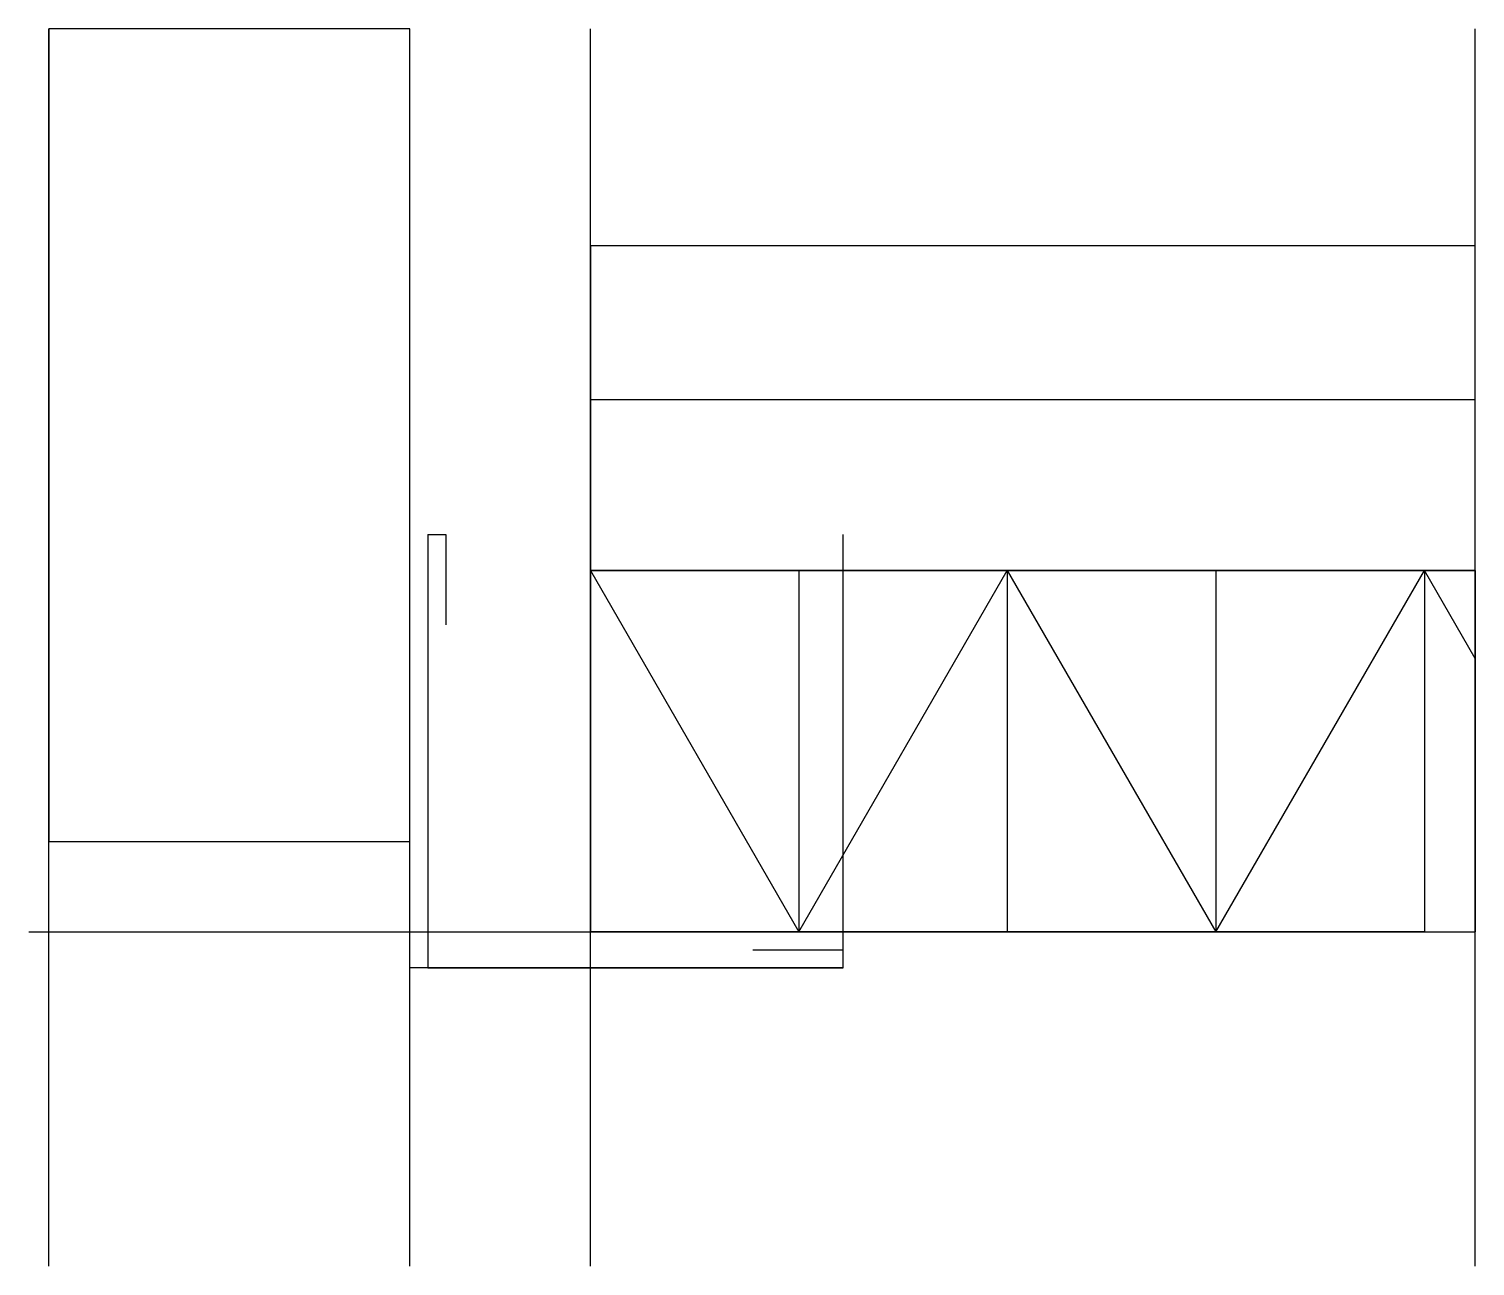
# Model space of a CAD drawing. Extents: x -1.1 to 79, y -18.5 to 50.
import ezdxf

# ---------------------------------------------------------------- set-up
doc = ezdxf.new("R2010")
doc.units = 0
doc.layers.get('0').update_dxf_attribs({"linetype": 'CONTINUOUS'})

msp = doc.modelspace()

# ---------------------------------------------------------------- linework, layer by layer
at = {"linetype": 'CONTINUOUS'}
for p, q in [((0, -18.51), (0, 50)), ((20, 50), (0, 50)), ((0, 50), (0, 5)), ((20, -18.51), (20, 50)), ((20, 5), (20, 50)), ((30, -18.51), (30, 50)), ((79, -18.51), (79, 50)), ((30, 38), (79, 38)), ((30, 38), (30, 11.48)), ((30, 29.48), (79, 29.48)), ((20, -2), (20, 22)), ((21, 22), (21, -2)), ((21, 22), (21.99, 22)), ((21.99, 22), (21.99, 17)), ((44, -2), (44, 22)), ((79, 20), (30, 20)), ((30, 20), (30, 0)), ((79, 20), (30, 20)), ((30, 20), (30, 0)), ((30, 20), (30, 0)), ((79, 20), (30, 20)), ((30, 20), (30, 0)), ((30, 20), (53.09, 20)), ((30, 20), (30, 0)), ((30, 20), (53.09, 20)), ((30, 20), (41.55, 0)), ((41.55, 20), (41.55, 0)), ((41.55, 20), (41.55, 0)), ((41.55, 0), (53.09, 20)), ((41.55, 20), (41.55, 0)), ((53.09, 20), (53.09, 0)), ((53.09, 20), (53.09, 0)), ((53.09, 20), (53.09, 0)), ((53.09, 20), (76.19, 20)), ((53.09, 20), (53.09, 0)), ((53.09, 20), (53.09, 0)), ((53.09, 20), (76.19, 20)), ((53.09, 20), (64.64, 0)), ((64.64, 20), (64.64, 0)), ((64.64, 0), (76.19, 20)), ((64.64, 20), (64.64, 0)), ((76.19, 20), (76.19, 0)), ((76.19, 20), (76.19, 0)), ((76.19, 20), (76.19, 15.13)), ((76.19, 20), (79, 20)), ((79, 20), (76.19, 20)), ((79, 15.13), (76.19, 20)), ((79, 20), (79, 0)), ((79, 0), (79, 20)), ((79, 0), (79, 20)), ((79, 20), (79, 15.13)), ((79, 20), (79, 15.13)), ((0, 5), (20, 5)), ((-1.1, 0), (79, 0)), ((20, 0), (44, 0)), ((30, 0), (79, 0)), ((30, 0), (79, 0)), ((30, 0), (79, 0)), ((53.09, 0), (30, 0)), ((53.09, 0), (30, 0)), ((76.19, 0), (53.09, 0)), ((76.19, 0), (53.09, 0)), ((44, -1.01), (39, -1.01)), ((44, -2), (44, -1.01)), ((44, -2), (20, -2)), ((21, -2), (44, -2))]:
    msp.add_line(p, q, dxfattribs=at)

doc.saveas('drawing.dxf')
